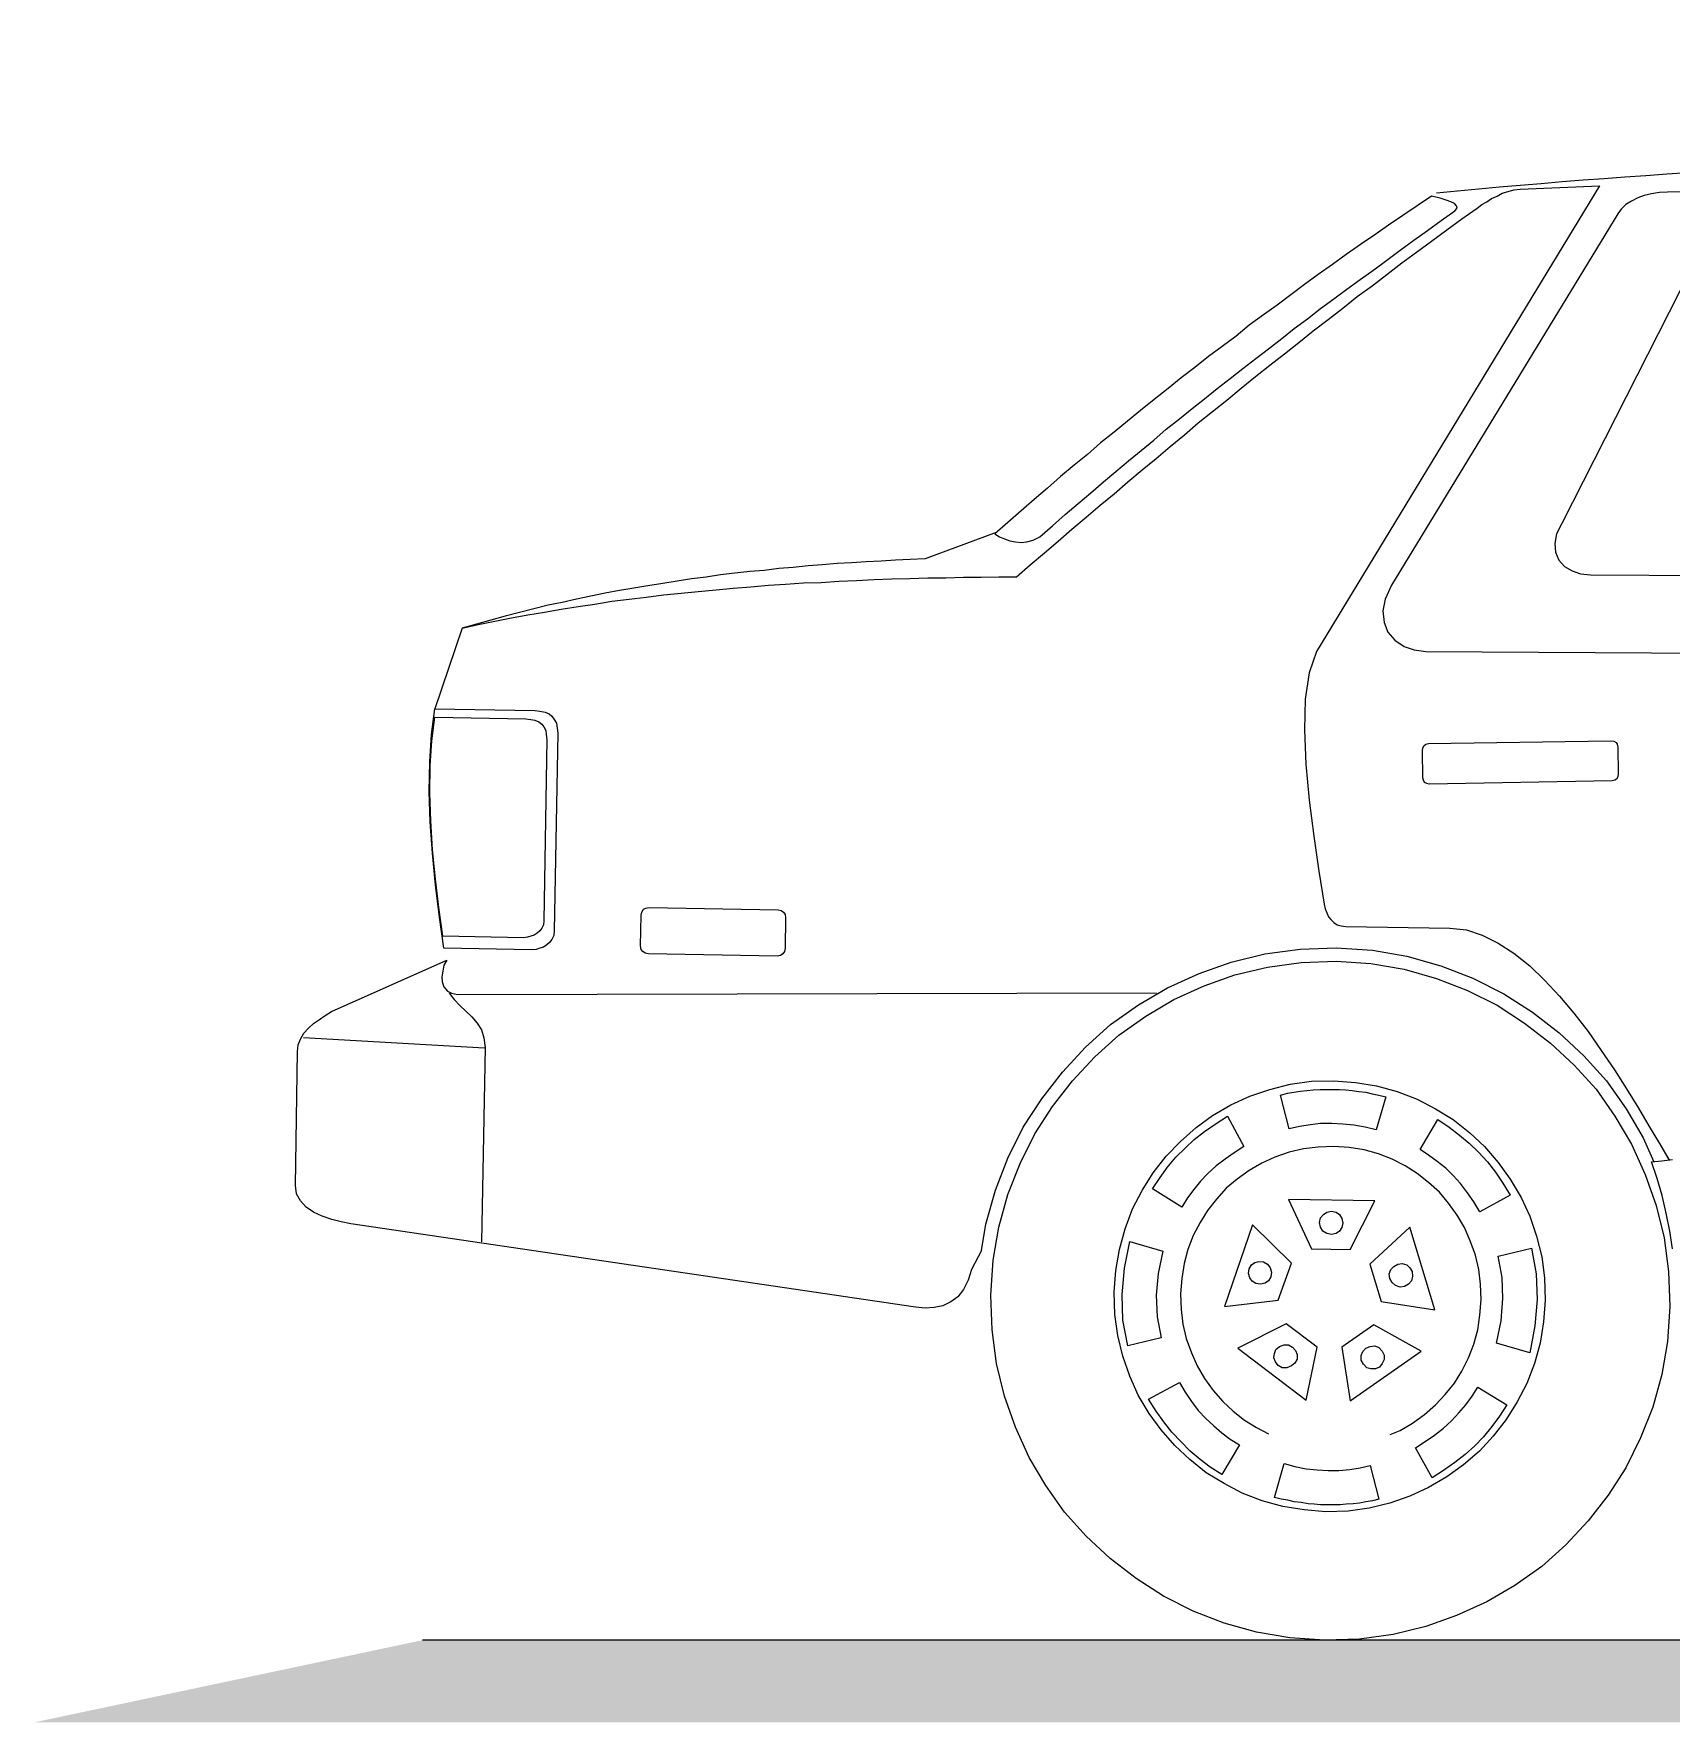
# Model space of a CAD drawing. Header units: metres. Extents: x 29392 to 32022, y 3934 to 33962.
# Drawn here: x 29697.363 to 29699.354, y 4060.24 to 4062.296 of the extents above; entities that cross this region are included whole.
import ezdxf

# ---------------------------------------------------------------- set-up
doc = ezdxf.new("R2010")
doc.units = ezdxf.units.M
doc.layers.add('finiture', color=7, linetype='Continuous', lineweight=20)

msp = doc.modelspace()

# ---------------------------------------------------------------- hatches: boundary and pattern name
at = {"transparency": 16777216}
h = msp.add_hatch(color=256, dxfattribs=at)
h.dxf.hatch_style = 1
h.paths.add_polyline_path([(29703.2467, 4062.2957), (29703.1467, 4062.2957), (29703.1467, 4060.3423), (29697.8355, 4060.3423), (29697.363, 4060.2423), (29703.1467, 4060.2423), (29703.1467, 4058.1888), (29703.2467, 4058.1888)])

# ---------------------------------------------------------------- linework, layer by layer
msp.add_line((29703.1467, 4060.3423), (29697.8355, 4060.3423), dxfattribs=at)
at = {"layer": 'finiture', "transparency": 16777216}
for p, q in [((29699.267, 4062.1109), (29698.923, 4061.5445)), ((29699.1426, 4062.0984), (29699.1488, 4062.1019)), ((29699.1488, 4062.1019), (29699.1558, 4062.104)), ((29699.1558, 4062.104), (29699.1628, 4062.1061)), ((29699.1628, 4062.1061), (29699.1704, 4062.1067)), ((29699.1704, 4062.1067), (29699.267, 4062.1109)), ((29699.3212, 4062.0991), (29699.3136, 4062.0963)), ((29699.3302, 4062.1012), (29699.3212, 4062.0991)), ((29699.34, 4062.1026), (29699.3302, 4062.1012)), ((29699.3497, 4062.1033), (29699.34, 4062.1026)), ((29700.0176, 4062.113), (29699.3497, 4062.1033)), ((29699.0453, 4062.0866), (29699.0279, 4062.0748)), ((29699.0627, 4062.0984), (29699.0453, 4062.0866)), ((29699.0682, 4062.097), (29699.0627, 4062.0984)), ((29699.0745, 4062.0956), (29699.0682, 4062.097)), ((29699.0807, 4062.0935), (29699.0745, 4062.0956)), ((29699.0745, 4062.0685), (29699.0912, 4062.0803)), ((29699.0863, 4062.0914), (29699.0807, 4062.0935)), ((29699.0905, 4062.0894), (29699.0863, 4062.0914)), ((29699.0933, 4062.0866), (29699.0905, 4062.0894)), ((29699.0912, 4062.0803), (29699.0939, 4062.0838)), ((29699.0939, 4062.0838), (29699.0933, 4062.0866)), ((29699.0995, 4062.0706), (29699.1183, 4062.0838)), ((29699.1183, 4062.0838), (29699.1238, 4062.088)), ((29699.1238, 4062.088), (29699.1301, 4062.0914)), ((29699.1301, 4062.0914), (29699.1357, 4062.0956)), ((29699.1357, 4062.0956), (29699.1426, 4062.0984)), ((29699.2934, 4062.0824), (29699.2892, 4062.0769)), ((29699.299, 4062.088), (29699.2934, 4062.0824)), ((29699.3059, 4062.0922), (29699.299, 4062.088)), ((29699.3136, 4062.0963), (29699.3059, 4062.0922)), ((29699.0106, 4062.0629), (29698.9939, 4062.0511)), ((29699.0279, 4062.0748), (29699.0106, 4062.0629)), ((29699.2892, 4062.0769), (29699.014, 4061.6251)), ((29699.0578, 4062.0567), (29699.0745, 4062.0685)), ((29699.0814, 4062.0574), (29699.0995, 4062.0706)), ((29698.9765, 4062.0393), (29698.9591, 4062.0275)), ((29698.9939, 4062.0511), (29698.9765, 4062.0393)), ((29699.0245, 4062.0324), (29699.0411, 4062.0449)), ((29699.0411, 4062.0449), (29699.0578, 4062.0567)), ((29699.0446, 4062.0303), (29699.0627, 4062.0435)), ((29699.0627, 4062.0435), (29699.0814, 4062.0574)), ((29698.9591, 4062.0275), (29698.9425, 4062.015)), ((29698.9925, 4062.0087), (29699.0085, 4062.0206)), ((29699.0085, 4062.0206), (29699.0245, 4062.0324)), ((29699.0085, 4062.0032), (29699.0265, 4062.0171)), ((29699.0265, 4062.0171), (29699.0446, 4062.0303)), ((29699.3907, 4062.0338), (29699.2211, 4061.7002)), ((29698.9251, 4062.0032), (29698.9084, 4061.9907)), ((29698.9425, 4062.015), (29698.9251, 4062.0032)), ((29698.9598, 4061.9851), (29698.9758, 4061.9969)), ((29698.9758, 4061.9969), (29698.9925, 4062.0087)), ((29698.9904, 4061.9893), (29699.0085, 4062.0032)), ((29698.8917, 4061.9782), (29698.875, 4061.9657)), ((29698.9084, 4061.9907), (29698.8917, 4061.9782)), ((29698.9438, 4061.9733), (29698.9598, 4061.9851)), ((29698.955, 4061.9622), (29698.9723, 4061.9761)), ((29698.9723, 4061.9761), (29698.9904, 4061.9893)), ((29698.875, 4061.9657), (29698.8584, 4061.9538)), ((29698.9119, 4061.949), (29698.9279, 4061.9615)), ((29698.9279, 4061.9615), (29698.9438, 4061.9733)), ((29698.9369, 4061.9483), (29698.955, 4061.9622)), ((29698.841, 4061.9413), (29698.825, 4061.9281)), ((29698.8584, 4061.9538), (29698.841, 4061.9413)), ((29698.8806, 4061.9253), (29698.8959, 4061.9372)), ((29698.8959, 4061.9372), (29698.9119, 4061.949)), ((29698.9015, 4061.9205), (29698.9188, 4061.9344)), ((29698.9188, 4061.9344), (29698.9369, 4061.9483)), ((29698.8083, 4061.9156), (29698.7916, 4061.9031)), ((29698.825, 4061.9281), (29698.8083, 4061.9156)), ((29698.8646, 4061.9128), (29698.8806, 4061.9253)), ((29698.8841, 4061.9066), (29698.9015, 4061.9205)), ((29698.7916, 4061.9031), (29698.775, 4061.8899)), ((29698.8333, 4061.8885), (29698.8493, 4061.901)), ((29698.8493, 4061.901), (29698.8646, 4061.9128)), ((29698.866, 4061.8927), (29698.8841, 4061.9066)), ((29698.7583, 4061.8774), (29698.7423, 4061.8642)), ((29698.775, 4061.8899), (29698.7583, 4061.8774)), ((29698.8021, 4061.8642), (29698.818, 4061.8767)), ((29698.818, 4061.8767), (29698.8333, 4061.8885)), ((29698.8312, 4061.8649), (29698.8486, 4061.8788)), ((29698.8486, 4061.8788), (29698.866, 4061.8927)), ((29698.7423, 4061.8642), (29698.7256, 4061.851)), ((29698.7868, 4061.8517), (29698.8021, 4061.8642)), ((29698.8139, 4061.8503), (29698.8312, 4061.8649)), ((29698.7089, 4061.8378), (29698.693, 4061.8246)), ((29698.7256, 4061.851), (29698.7089, 4061.8378)), ((29698.7562, 4061.8274), (29698.7715, 4061.8399)), ((29698.7715, 4061.8399), (29698.7868, 4061.8517)), ((29698.7791, 4061.8225), (29698.7965, 4061.8364)), ((29698.7965, 4061.8364), (29698.8139, 4061.8503)), ((29698.677, 4061.8114), (29698.6603, 4061.7982)), ((29698.693, 4061.8246), (29698.677, 4061.8114)), ((29698.7249, 4061.8016), (29698.7402, 4061.8149)), ((29698.7402, 4061.8149), (29698.7562, 4061.8274)), ((29698.7625, 4061.8079), (29698.7791, 4061.8225)), ((29698.6603, 4061.7982), (29698.6443, 4061.7843)), ((29698.7096, 4061.7891), (29698.7249, 4061.8016)), ((29698.7277, 4061.7794), (29698.7451, 4061.794)), ((29698.7451, 4061.794), (29698.7625, 4061.8079)), ((29698.6283, 4061.7711), (29698.6117, 4061.7572)), ((29698.6443, 4061.7843), (29698.6283, 4061.7711)), ((29698.679, 4061.7634), (29698.6943, 4061.7766)), ((29698.6943, 4061.7766), (29698.7096, 4061.7891)), ((29698.711, 4061.7655), (29698.7277, 4061.7794)), ((29698.6117, 4061.7572), (29698.5957, 4061.7433)), ((29698.6485, 4061.7377), (29698.6638, 4061.7509)), ((29698.6638, 4061.7509), (29698.679, 4061.7634)), ((29698.677, 4061.7363), (29698.6936, 4061.7509)), ((29698.6936, 4061.7509), (29698.711, 4061.7655)), ((29698.5797, 4061.7294), (29698.5637, 4061.7155)), ((29698.5957, 4061.7433), (29698.5797, 4061.7294)), ((29698.6332, 4061.7245), (29698.6485, 4061.7377)), ((29698.6596, 4061.7224), (29698.677, 4061.7363)), ((29698.5637, 4061.7155), (29698.5477, 4061.7016)), ((29698.6019, 4061.6974), (29698.6172, 4061.7113)), ((29698.6172, 4061.7113), (29698.6332, 4061.7245)), ((29698.6429, 4061.7078), (29698.6596, 4061.7224)), ((29698.5333, 4061.6891), (29698.4469, 4061.6571)), ((29698.5477, 4061.7016), (29698.5317, 4061.6877)), ((29698.5317, 4061.6877), (29698.5373, 4061.6842)), ((29698.5866, 4061.6842), (29698.6019, 4061.6974)), ((29698.6089, 4061.6786), (29698.6255, 4061.6932)), ((29698.6255, 4061.6932), (29698.6429, 4061.7078)), ((29699.2149, 4061.6877), (29699.2128, 4061.6759)), ((29699.2211, 4061.7002), (29699.2149, 4061.6877)), ((29698.5373, 4061.6842), (29698.5435, 4061.6814)), ((29698.5435, 4061.6814), (29698.5498, 4061.6793)), ((29698.5498, 4061.6793), (29698.5567, 4061.6779)), ((29698.5567, 4061.6779), (29698.5637, 4061.6773)), ((29698.5637, 4061.6773), (29698.5706, 4061.6779)), ((29698.5706, 4061.6779), (29698.5783, 4061.68)), ((29698.5783, 4061.68), (29698.5866, 4061.6842)), ((29698.5922, 4061.6647), (29698.6089, 4061.6786)), ((29699.2128, 4061.6759), (29699.2135, 4061.6654)), ((29698.2864, 4061.6467), (29698.269, 4061.6453)), ((29698.3045, 4061.6488), (29698.2864, 4061.6467)), ((29698.3218, 4061.6501), (29698.3045, 4061.6488)), ((29698.3399, 4061.6515), (29698.3218, 4061.6501)), ((29698.3573, 4061.6522), (29698.3399, 4061.6515)), ((29698.3753, 4061.6536), (29698.3573, 4061.6522)), ((29698.3934, 4061.6543), (29698.3753, 4061.6536)), ((29698.4108, 4061.6557), (29698.3934, 4061.6543)), ((29698.4289, 4061.6564), (29698.4108, 4061.6557)), ((29698.4469, 4061.6571), (29698.4289, 4061.6564)), ((29698.5581, 4061.6355), (29698.5748, 4061.6501)), ((29698.5748, 4061.6501), (29698.5922, 4061.6647)), ((29699.2135, 4061.6654), (29699.2177, 4061.6557)), ((29699.2177, 4061.6557), (29699.2246, 4061.6481)), ((29699.2246, 4061.6481), (29699.2336, 4061.6425)), ((29698.1279, 4061.6272), (29698.1099, 4061.6244)), ((29698.1453, 4061.63), (29698.1279, 4061.6272)), ((29698.1627, 4061.6328), (29698.1453, 4061.63)), ((29698.1807, 4061.6349), (29698.1627, 4061.6328)), ((29698.1981, 4061.6376), (29698.1807, 4061.6349)), ((29698.2155, 4061.6397), (29698.1981, 4061.6376)), ((29698.2336, 4061.6418), (29698.2155, 4061.6397)), ((29698.251, 4061.6432), (29698.2336, 4061.6418)), ((29698.269, 4061.6453), (29698.251, 4061.6432)), ((29698.2565, 4061.6251), (29698.2773, 4061.6265)), ((29698.2773, 4061.6265), (29698.2989, 4061.6279)), ((29698.2989, 4061.6279), (29698.3205, 4061.6286)), ((29698.3205, 4061.6286), (29698.342, 4061.63)), ((29698.342, 4061.63), (29698.3635, 4061.6307)), ((29698.3635, 4061.6307), (29698.3851, 4061.6321)), ((29698.3851, 4061.6321), (29698.4066, 4061.6328)), ((29698.4066, 4061.6328), (29698.4282, 4061.6335)), ((29698.4282, 4061.6335), (29698.4504, 4061.6341)), ((29698.4504, 4061.6341), (29698.4719, 4061.6341)), ((29698.4719, 4061.6341), (29698.4935, 4061.6349)), ((29698.4935, 4061.6349), (29698.5151, 4061.6349)), ((29698.5151, 4061.6349), (29698.5366, 4061.6355)), ((29698.5366, 4061.6355), (29698.5581, 4061.6355)), ((29699.2336, 4061.6425), (29699.2441, 4061.639)), ((29699.2441, 4061.639), (29699.2559, 4061.6376)), ((29699.2559, 4061.6376), (29699.3984, 4061.6369)), ((29698.023, 4061.6084), (29698.0056, 4061.6043)), ((29698.0404, 4061.6119), (29698.023, 4061.6084)), ((29698.0578, 4061.6154), (29698.0404, 4061.6119)), ((29698.0452, 4061.6022), (29698.0661, 4061.6057)), ((29698.0751, 4061.6189), (29698.0578, 4061.6154)), ((29698.0661, 4061.6057), (29698.0869, 4061.6084)), ((29698.0925, 4061.6217), (29698.0751, 4061.6189)), ((29698.0869, 4061.6084), (29698.1078, 4061.6105)), ((29698.1099, 4061.6244), (29698.0925, 4061.6217)), ((29698.1078, 4061.6105), (29698.1286, 4061.6133)), ((29698.1286, 4061.6133), (29698.1502, 4061.6154)), ((29698.1502, 4061.6154), (29698.171, 4061.6175)), ((29698.171, 4061.6175), (29698.1926, 4061.6196)), ((29698.1926, 4061.6196), (29698.2134, 4061.6217)), ((29698.2134, 4061.6217), (29698.235, 4061.623)), ((29698.235, 4061.623), (29698.2565, 4061.6251)), ((29699.0064, 4061.6084), (29699.0036, 4061.5939)), ((29699.014, 4061.6251), (29699.0064, 4061.6084)), ((29697.9361, 4061.5876), (29697.9188, 4061.5827)), ((29697.9236, 4061.5813), (29697.9438, 4061.5855)), ((29697.9535, 4061.5918), (29697.9361, 4061.5876)), ((29697.9438, 4061.5855), (29697.9639, 4061.589)), ((29697.9709, 4061.5966), (29697.9535, 4061.5918)), ((29697.9639, 4061.589), (29697.9841, 4061.5925)), ((29697.9883, 4061.6008), (29697.9709, 4061.5966)), ((29697.9841, 4061.5925), (29698.0042, 4061.5959)), ((29698.0056, 4061.6043), (29697.9883, 4061.6008)), ((29698.0042, 4061.5959), (29698.0251, 4061.5994)), ((29698.0251, 4061.5994), (29698.0452, 4061.6022)), ((29699.0036, 4061.5939), (29699.005, 4061.5799)), ((29697.884, 4061.573), (29697.8507, 4061.475)), ((29697.9014, 4061.5779), (29697.884, 4061.573)), ((29697.884, 4061.573), (29697.9035, 4061.5772)), ((29697.9188, 4061.5827), (29697.9014, 4061.5779)), ((29697.9035, 4061.5772), (29697.9236, 4061.5813)), ((29699.005, 4061.5799), (29699.0098, 4061.5681)), ((29699.0098, 4061.5681), (29699.0182, 4061.5584)), ((29698.923, 4061.5445), (29698.914, 4061.5188)), ((29699.0182, 4061.5584), (29699.0293, 4061.5508)), ((29699.0293, 4061.5508), (29699.0418, 4061.5466)), ((29699.0418, 4061.5466), (29699.0557, 4061.5445)), ((29699.0557, 4061.5445), (29701.2664, 4061.5313)), ((29698.914, 4061.5188), (29698.9091, 4061.4868)), ((29698.9091, 4061.4868), (29698.9084, 4061.4493)), ((29697.8465, 4061.4437), (29697.8507, 4061.475)), ((29697.8472, 4061.4361), (29697.8507, 4061.4646)), ((29697.8507, 4061.475), (29697.9723, 4061.4729)), ((29697.8507, 4061.4646), (29697.9612, 4061.4625)), ((29697.9612, 4061.4625), (29697.9674, 4061.4618)), ((29697.9674, 4061.4618), (29697.9723, 4061.4611)), ((29697.9723, 4061.4729), (29697.9785, 4061.4722)), ((29697.9785, 4061.4722), (29697.9848, 4061.4708)), ((29697.9848, 4061.4708), (29697.9897, 4061.4688)), ((29697.9897, 4061.4688), (29697.9931, 4061.466)), ((29697.9931, 4061.466), (29697.9959, 4061.4618)), ((29697.9959, 4061.4618), (29697.9987, 4061.4576)), ((29697.8444, 4061.4104), (29697.8465, 4061.4437)), ((29697.9723, 4061.4611), (29697.9771, 4061.459)), ((29697.9771, 4061.459), (29697.9806, 4061.4562)), ((29697.9806, 4061.4562), (29697.9834, 4061.4528)), ((29697.9834, 4061.4528), (29697.9855, 4061.4486)), ((29697.9855, 4061.4486), (29697.9862, 4061.4437)), ((29697.9862, 4061.4437), (29697.9869, 4061.4375)), ((29698.0001, 4061.4451), (29697.9959, 4061.2047)), ((29697.9987, 4061.4576), (29697.9994, 4061.4514)), ((29697.9994, 4061.4514), (29698.0001, 4061.4451)), ((29698.9084, 4061.4493), (29698.9098, 4061.4076)), ((29697.8451, 4061.4055), (29697.8472, 4061.4361)), ((29697.9869, 4061.4375), (29697.9834, 4061.2172)), ((29699.0516, 4061.4243), (29699.0522, 4061.4271)), ((29699.0522, 4061.3909), (29699.0516, 4061.4243)), ((29699.0522, 4061.4271), (29699.0536, 4061.4298)), ((29699.0536, 4061.4298), (29699.0557, 4061.4319)), ((29699.0557, 4061.4319), (29699.0592, 4061.4326)), ((29699.0592, 4061.4326), (29699.2809, 4061.4361)), ((29699.2809, 4061.4361), (29699.2844, 4061.4354)), ((29699.2844, 4061.4354), (29699.2872, 4061.434)), ((29699.2872, 4061.434), (29699.2885, 4061.4319)), ((29699.2885, 4061.4319), (29699.2892, 4061.4284)), ((29699.2892, 4061.4284), (29699.2899, 4061.3958)), ((29697.8437, 4061.3742), (29697.8444, 4061.4104)), ((29697.8444, 4061.3728), (29697.8451, 4061.4055)), ((29698.9098, 4061.4076), (29698.914, 4061.3638)), ((29699.053, 4061.3881), (29699.0522, 4061.3909)), ((29699.0543, 4061.3854), (29699.053, 4061.3881)), ((29699.0571, 4061.384), (29699.0543, 4061.3854)), ((29699.0599, 4061.3833), (29699.0571, 4061.384)), ((29699.2823, 4061.3874), (29699.0599, 4061.3833)), ((29699.2858, 4061.3881), (29699.2823, 4061.3874)), ((29699.2878, 4061.3895), (29699.2858, 4061.3881)), ((29699.2892, 4061.3923), (29699.2878, 4061.3895)), ((29699.2899, 4061.3958), (29699.2892, 4061.3923)), ((29697.8451, 4061.3374), (29697.8437, 4061.3742)), ((29697.8458, 4061.3388), (29697.8444, 4061.3728)), ((29698.914, 4061.3638), (29698.9195, 4061.32)), ((29697.8479, 4061.3033), (29697.8458, 4061.3388)), ((29697.8479, 4061.2992), (29697.8451, 4061.3374)), ((29698.9195, 4061.32), (29698.9258, 4061.2776)), ((29697.8513, 4061.2679), (29697.8479, 4061.3033)), ((29697.8513, 4061.2603), (29697.8479, 4061.2992)), ((29698.9258, 4061.2776), (29698.932, 4061.2373)), ((29697.8555, 4061.2332), (29697.8513, 4061.2679)), ((29697.8562, 4061.2214), (29697.8513, 4061.2603)), ((29698.932, 4061.2373), (29698.9334, 4061.2318)), ((29697.8604, 4061.1984), (29697.8555, 4061.2332)), ((29697.8618, 4061.1838), (29697.8562, 4061.2214)), ((29697.9834, 4061.2172), (29697.9827, 4061.2123)), ((29698.1008, 4061.1866), (29698.1015, 4061.2241)), ((29698.1015, 4061.2241), (29698.1022, 4061.2276)), ((29698.1022, 4061.2276), (29698.1043, 4061.2311)), ((29698.1043, 4061.2311), (29698.1071, 4061.2325)), ((29698.1071, 4061.2325), (29698.1113, 4061.2332)), ((29698.1113, 4061.2332), (29698.2683, 4061.2304)), ((29698.2683, 4061.2304), (29698.2718, 4061.2297)), ((29698.2718, 4061.2297), (29698.2746, 4061.2276)), ((29698.2746, 4061.2276), (29698.2767, 4061.2248)), ((29698.2767, 4061.2248), (29698.2773, 4061.2206)), ((29698.2773, 4061.2206), (29698.2767, 4061.1838)), ((29698.9334, 4061.2318), (29698.9355, 4061.2269)), ((29698.9355, 4061.2269), (29698.9376, 4061.222)), ((29698.9376, 4061.222), (29698.9403, 4061.2186)), ((29698.9403, 4061.2186), (29698.9438, 4061.2151)), ((29698.9438, 4061.2151), (29698.948, 4061.2123)), ((29697.9584, 4061.1963), (29697.8604, 4061.1984)), ((29697.9632, 4061.197), (29697.9584, 4061.1963)), ((29697.9674, 4061.1984), (29697.9632, 4061.197)), ((29697.9716, 4061.1998), (29697.9674, 4061.1984)), ((29697.975, 4061.2019), (29697.9716, 4061.1998)), ((29697.9785, 4061.2047), (29697.975, 4061.2019)), ((29697.9806, 4061.2081), (29697.9785, 4061.2047)), ((29697.9827, 4061.2123), (29697.9806, 4061.2081)), ((29697.9931, 4061.1942), (29697.9903, 4061.1908)), ((29697.9952, 4061.1991), (29697.9931, 4061.1942)), ((29697.9959, 4061.2047), (29697.9952, 4061.1991)), ((29698.948, 4061.2123), (29698.9529, 4061.2109)), ((29698.9529, 4061.2109), (29698.9584, 4061.2102)), ((29698.9584, 4061.2102), (29699.0849, 4061.2081)), ((29699.0849, 4061.2081), (29699.1051, 4061.2061)), ((29699.1051, 4061.2061), (29699.1245, 4061.1998)), ((29699.1245, 4061.1998), (29699.144, 4061.1901)), ((29697.9688, 4061.1817), (29697.8618, 4061.1838)), ((29697.9737, 4061.1824), (29697.9688, 4061.1817)), ((29697.9785, 4061.1838), (29697.9737, 4061.1824)), ((29697.9827, 4061.1852), (29697.9785, 4061.1838)), ((29697.9869, 4061.188), (29697.9827, 4061.1852)), ((29697.9903, 4061.1908), (29697.9869, 4061.188)), ((29698.1015, 4061.1824), (29698.1008, 4061.1866)), ((29698.1036, 4061.1796), (29698.1015, 4061.1824)), ((29698.1064, 4061.1776), (29698.1036, 4061.1796)), ((29698.1106, 4061.1769), (29698.1064, 4061.1776)), ((29698.2669, 4061.1741), (29698.1106, 4061.1769)), ((29698.2711, 4061.1748), (29698.2669, 4061.1741)), ((29698.2739, 4061.1769), (29698.2711, 4061.1748)), ((29698.276, 4061.1796), (29698.2739, 4061.1769)), ((29698.2767, 4061.1838), (29698.276, 4061.1796)), ((29698.819, 4061.1667), (29698.8602, 4061.1768)), ((29698.8602, 4061.1768), (29698.9029, 4061.1826)), ((29698.9029, 4061.1826), (29698.9469, 4061.1841)), ((29698.9469, 4061.1841), (29698.9909, 4061.1812)), ((29698.9909, 4061.1812), (29699.0329, 4061.1739)), ((29699.0329, 4061.1739), (29699.0741, 4061.1624)), ((29699.144, 4061.1901), (29699.1628, 4061.1776)), ((29699.1628, 4061.1776), (29699.1822, 4061.1623)), ((29697.7248, 4061.1067), (29697.8652, 4061.1692)), ((29697.8604, 4061.156), (29697.859, 4061.1491)), ((29697.8618, 4061.163), (29697.8604, 4061.156)), ((29697.8652, 4061.1692), (29697.8618, 4061.163)), ((29698.7801, 4061.153), (29698.819, 4061.1667)), ((29698.8236, 4061.1512), (29698.8632, 4061.1609)), ((29698.8632, 4061.1609), (29698.9042, 4061.1665)), ((29698.9042, 4061.1665), (29698.9466, 4061.1679)), ((29698.9466, 4061.1679), (29698.989, 4061.1651)), ((29698.989, 4061.1651), (29699.0293, 4061.1581)), ((29699.0293, 4061.1581), (29699.069, 4061.147)), ((29699.0741, 4061.1624), (29699.113, 4061.1472)), ((29699.1822, 4061.1623), (29699.2003, 4061.1449)), ((29697.859, 4061.1491), (29697.8597, 4061.1428)), ((29697.8597, 4061.1428), (29697.8618, 4061.1366)), ((29697.8618, 4061.1366), (29697.8659, 4061.1317)), ((29698.7064, 4061.1148), (29698.7418, 4061.1357)), ((29698.7418, 4061.1357), (29698.7801, 4061.153)), ((29698.7493, 4061.1213), (29698.7861, 4061.138)), ((29698.7861, 4061.138), (29698.8236, 4061.1512)), ((29699.069, 4061.147), (29699.1065, 4061.1324)), ((29699.113, 4061.1472), (29699.1507, 4061.1284)), ((29699.2003, 4061.1449), (29699.2183, 4061.1254)), ((29697.8659, 4061.1317), (29697.8708, 4061.1289)), ((29697.868, 4061.1289), (29697.8743, 4061.1213)), ((29697.8708, 4061.1289), (29697.8784, 4061.1275)), ((29697.8743, 4061.1213), (29697.8812, 4061.1143)), ((29697.8784, 4061.1275), (29698.7284, 4061.1296)), ((29697.8812, 4061.1143), (29697.8882, 4061.1074)), ((29698.6724, 4061.0909), (29698.7064, 4061.1148)), ((29698.7152, 4061.1011), (29698.7493, 4061.1213)), ((29699.1065, 4061.1324), (29699.1426, 4061.1144)), ((29699.1426, 4061.1144), (29699.176, 4061.0928)), ((29699.1507, 4061.1284), (29699.1854, 4061.106)), ((29699.2183, 4061.1254), (29699.2357, 4061.1046)), ((29697.6971, 4061.0865), (29697.7033, 4061.0921)), ((29697.7033, 4061.0921), (29697.7103, 4061.097)), ((29697.7103, 4061.097), (29697.7172, 4061.1018)), ((29697.7172, 4061.1018), (29697.7248, 4061.1067)), ((29697.8882, 4061.1074), (29697.8958, 4061.1004)), ((29697.8958, 4061.1004), (29697.9021, 4061.0928)), ((29697.9021, 4061.0928), (29697.9076, 4061.0844)), ((29698.6825, 4061.0782), (29698.7152, 4061.1011)), ((29699.176, 4061.0928), (29699.2073, 4061.0685)), ((29699.1854, 4061.106), (29699.2178, 4061.0808)), ((29699.2357, 4061.1046), (29699.2531, 4061.0824)), ((29697.6846, 4061.0664), (29697.6873, 4061.0733)), ((29697.6873, 4061.0733), (29697.6915, 4061.0803)), ((29697.9111, 4061.0622), (29697.6908, 4061.0747)), ((29697.6915, 4061.0803), (29697.6971, 4061.0865)), ((29697.9076, 4061.0844), (29697.9104, 4061.0747)), ((29697.9104, 4061.0747), (29697.9118, 4061.0629)), ((29698.642, 4061.0633), (29698.6724, 4061.0909)), ((29698.6534, 4061.0518), (29698.6825, 4061.0782)), ((29699.2178, 4061.0808), (29699.248, 4061.0528)), ((29699.2531, 4061.0824), (29699.2691, 4061.0594)), ((29697.6811, 4060.8954), (29697.6838, 4061.058)), ((29697.6838, 4061.058), (29697.6846, 4061.0664)), ((29697.9118, 4061.0629), (29697.9076, 4060.8266)), ((29698.6139, 4061.0331), (29698.642, 4061.0633)), ((29698.6263, 4061.0226), (29698.6534, 4061.0518)), ((29699.2073, 4061.0685), (29699.2364, 4061.0414)), ((29699.248, 4061.0528), (29699.2755, 4061.0223)), ((29699.2691, 4061.0594), (29699.2851, 4061.0358)), ((29698.5887, 4061.0007), (29698.6139, 4061.0331)), ((29699.2364, 4061.0414), (29699.2629, 4061.0122)), ((29699.2851, 4061.0358), (29699.2997, 4061.0129)), ((29698.6019, 4060.9913), (29698.6263, 4061.0226)), ((29698.8417, 4061.0038), (29698.866, 4061.0121)), ((29698.866, 4061.0121), (29698.891, 4061.0184)), ((29698.891, 4061.0184), (29698.9167, 4061.0219)), ((29698.8952, 4061.0087), (29698.9035, 4061.0101)), ((29698.9035, 4061.0101), (29698.9112, 4061.0108)), ((29698.9112, 4061.0108), (29698.9188, 4061.0115)), ((29698.9167, 4061.0219), (29698.9438, 4061.0226)), ((29698.9188, 4061.0115), (29698.9272, 4061.0121)), ((29698.9272, 4061.0121), (29698.9348, 4061.0121)), ((29698.9348, 4061.0121), (29698.9425, 4061.0121)), ((29698.9425, 4061.0121), (29698.9508, 4061.0121)), ((29698.9438, 4061.0226), (29698.9702, 4061.0205)), ((29698.9508, 4061.0121), (29698.9584, 4061.0115)), ((29698.9584, 4061.0115), (29698.9661, 4061.0108)), ((29698.9661, 4061.0108), (29698.9744, 4061.0094)), ((29698.9702, 4061.0205), (29698.996, 4061.0163)), ((29698.9744, 4061.0094), (29698.9827, 4061.0087)), ((29698.996, 4061.0163), (29699.021, 4061.0094)), ((29699.021, 4061.0094), (29699.0453, 4061.0004)), ((29699.2629, 4061.0122), (29699.2858, 4060.9795)), ((29699.2755, 4061.0223), (29699.2994, 4060.9883)), ((29699.2997, 4061.0129), (29699.3143, 4060.9892)), ((29698.5663, 4060.966), (29698.5887, 4061.0007)), ((29698.5804, 4060.958), (29698.6019, 4060.9913)), ((29698.7965, 4060.9802), (29698.8187, 4060.9934)), ((29698.8187, 4060.9934), (29698.8417, 4061.0038)), ((29698.8792, 4061.0052), (29698.8875, 4061.0073)), ((29698.8896, 4060.9642), (29698.8792, 4061.0052)), ((29698.8875, 4061.0073), (29698.8952, 4061.0087)), ((29698.9827, 4061.0087), (29698.9904, 4061.0066)), ((29698.9904, 4061.0066), (29698.9987, 4061.0052)), ((29699.0071, 4061.0031), (29698.9953, 4060.9628)), ((29698.9987, 4061.0052), (29699.0071, 4061.0031)), ((29699.0453, 4061.0004), (29699.0676, 4060.9885)), ((29699.3143, 4060.9892), (29699.3275, 4060.967)), ((29698.7764, 4060.9656), (29698.7965, 4060.9802)), ((29698.7868, 4060.9607), (29698.8007, 4060.9705)), ((29698.8007, 4060.9705), (29698.8146, 4060.9795)), ((29698.8146, 4060.9795), (29698.8347, 4060.9427)), ((29698.9154, 4060.9691), (29698.9021, 4060.967)), ((29698.9279, 4060.9705), (29698.9154, 4060.9691)), ((29698.9417, 4060.9705), (29698.9279, 4060.9705)), ((29698.955, 4060.9698), (29698.9417, 4060.9705)), ((29698.9682, 4060.9684), (29698.955, 4060.9698)), ((29698.9821, 4060.9663), (29698.9682, 4060.9684)), ((29699.0488, 4060.9392), (29699.0703, 4060.9753)), ((29699.0676, 4060.9885), (29699.0891, 4060.9753)), ((29699.0703, 4060.9753), (29699.0842, 4060.9663)), ((29699.0891, 4060.9753), (29699.1092, 4060.9593)), ((29699.2858, 4060.9795), (29699.3059, 4060.9455)), ((29699.2994, 4060.9883), (29699.3203, 4060.953)), ((29698.5475, 4060.9284), (29698.5663, 4060.966)), ((29698.5623, 4060.9218), (29698.5804, 4060.958)), ((29698.7402, 4060.9309), (29698.7576, 4060.9489)), ((29698.7576, 4060.9489), (29698.7764, 4060.9656)), ((29698.7631, 4060.9406), (29698.7743, 4060.951)), ((29698.7743, 4060.951), (29698.7868, 4060.9607)), ((29698.9021, 4060.967), (29698.8896, 4060.9642)), ((29698.9953, 4060.9628), (29698.9821, 4060.9663)), ((29699.0842, 4060.9663), (29699.0967, 4060.9566)), ((29699.0967, 4060.9566), (29699.1086, 4060.9468)), ((29699.1092, 4060.9593), (29699.1273, 4060.9427)), ((29699.3203, 4060.953), (29699.3333, 4060.9242)), ((29699.3275, 4060.967), (29699.34, 4060.9462)), ((29698.5324, 4060.8894), (29698.5475, 4060.9284)), ((29698.7242, 4060.9107), (29698.7402, 4060.9309)), ((29698.7416, 4060.9177), (29698.752, 4060.9295)), ((29698.752, 4060.9295), (29698.7631, 4060.9406)), ((29698.8118, 4060.9274), (29698.8007, 4060.919)), ((29698.8229, 4060.935), (29698.8118, 4060.9274)), ((29698.8347, 4060.9427), (29698.8229, 4060.935)), ((29698.8722, 4060.9295), (29698.8563, 4060.9225)), ((29698.8896, 4060.9357), (29698.8722, 4060.9295)), ((29698.907, 4060.9399), (29698.8896, 4060.9357)), ((29698.9251, 4060.942), (29698.907, 4060.9399)), ((29698.9438, 4060.9427), (29698.9251, 4060.942)), ((29698.9626, 4060.9413), (29698.9438, 4060.9427)), ((29698.9807, 4060.9385), (29698.9626, 4060.9413)), ((29698.9981, 4060.9336), (29698.9807, 4060.9385)), ((29699.0147, 4060.9274), (29698.9981, 4060.9336)), ((29699.0307, 4060.919), (29699.0147, 4060.9274)), ((29699.0592, 4060.9322), (29699.0488, 4060.9392)), ((29699.0696, 4060.9246), (29699.0592, 4060.9322)), ((29699.1086, 4060.9468), (29699.1197, 4060.9357)), ((29699.1197, 4060.9357), (29699.1308, 4060.9239)), ((29699.1273, 4060.9427), (29699.144, 4060.9232)), ((29699.3059, 4060.9455), (29699.3226, 4060.9086)), ((29699.34, 4060.9462), (29699.3518, 4060.926)), ((29698.5477, 4060.8843), (29698.5623, 4060.9218)), ((29698.711, 4060.8892), (29698.7242, 4060.9107)), ((29698.7326, 4060.9051), (29698.7416, 4060.9177)), ((29698.7909, 4060.91), (29698.7819, 4060.9003)), ((29698.8007, 4060.919), (29698.7909, 4060.91)), ((29698.841, 4060.9135), (29698.8264, 4060.903)), ((29698.8563, 4060.9225), (29698.841, 4060.9135)), ((29699.0453, 4060.91), (29699.0307, 4060.919)), ((29699.0592, 4060.8989), (29699.0453, 4060.91)), ((29699.0801, 4060.9163), (29699.0696, 4060.9246)), ((29699.0891, 4060.9072), (29699.0801, 4060.9163)), ((29699.0981, 4060.8975), (29699.0891, 4060.9072)), ((29699.1308, 4060.9239), (29699.1405, 4060.9114)), ((29699.1405, 4060.9114), (29699.1496, 4060.8982)), ((29699.144, 4060.9232), (29699.1586, 4060.903)), ((29699.3226, 4060.9086), (29699.3358, 4060.8711)), ((29699.3302, 4060.9239), (29699.3428, 4060.9253)), ((29699.3372, 4060.9038), (29699.3302, 4060.9239)), ((29699.3428, 4060.9253), (29699.356, 4060.9267)), ((29697.6825, 4060.885), (29697.6811, 4060.8954)), ((29698.5208, 4060.8483), (29698.5324, 4060.8894)), ((29698.6992, 4060.8669), (29698.711, 4060.8892)), ((29698.7235, 4060.8912), (29698.7326, 4060.9051)), ((29698.759, 4060.869), (29698.7235, 4060.8912)), ((29698.7736, 4060.8905), (29698.7659, 4060.8801)), ((29698.7819, 4060.9003), (29698.7736, 4060.8905)), ((29698.8132, 4060.8919), (29698.8014, 4060.8787)), ((29698.8264, 4060.903), (29698.8132, 4060.8919)), ((29699.0724, 4060.8871), (29699.0592, 4060.8989)), ((29699.0835, 4060.8739), (29699.0724, 4060.8871)), ((29699.1064, 4060.8864), (29699.0981, 4060.8975)), ((29699.1141, 4060.8753), (29699.1064, 4060.8864)), ((29699.1496, 4060.8982), (29699.1586, 4060.8836)), ((29699.1586, 4060.903), (29699.1718, 4060.8808)), ((29699.3434, 4060.8829), (29699.3372, 4060.9038)), ((29697.6873, 4060.8767), (29697.6825, 4060.885)), ((29697.6943, 4060.869), (29697.6873, 4060.8767)), ((29697.7033, 4060.8627), (29697.6943, 4060.869)), ((29698.5366, 4060.8447), (29698.5477, 4060.8843)), ((29698.6902, 4060.8426), (29698.6992, 4060.8669)), ((29698.7659, 4060.8801), (29698.759, 4060.869)), ((29698.8014, 4060.8787), (29698.7903, 4060.8648)), ((29698.9939, 4060.8767), (29698.8889, 4060.878)), ((29698.8889, 4060.878), (29698.9167, 4060.8183)), ((29698.964, 4060.8176), (29698.9939, 4060.8767)), ((29699.0939, 4060.8593), (29699.0835, 4060.8739)), ((29699.1217, 4060.8634), (29699.1141, 4060.8753)), ((29699.1586, 4060.8836), (29699.1217, 4060.8634)), ((29699.1718, 4060.8808), (29699.1822, 4060.8579)), ((29699.3358, 4060.8711), (29699.3455, 4060.8315)), ((29699.3483, 4060.8614), (29699.3434, 4060.8829)), ((29697.7137, 4060.8579), (29697.7033, 4060.8627)), ((29697.7256, 4060.8537), (29697.7137, 4060.8579)), ((29697.7367, 4060.8509), (29697.7256, 4060.8537)), ((29697.7485, 4060.8488), (29697.7367, 4060.8509)), ((29698.4351, 4060.7474), (29697.7485, 4060.8488)), ((29698.5153, 4060.8163), (29698.5208, 4060.8483)), ((29698.7812, 4060.8502), (29698.7729, 4060.8343)), ((29698.7903, 4060.8648), (29698.7812, 4060.8502)), ((29698.8451, 4060.8474), (29698.8111, 4060.7481)), ((29698.8924, 4060.8009), (29698.8451, 4060.8474)), ((29698.9265, 4060.8502), (29698.9279, 4060.8558)), ((29698.9279, 4060.8447), (29698.9265, 4060.8502)), ((29698.9279, 4060.8558), (29698.9313, 4060.86)), ((29698.9313, 4060.86), (29698.9355, 4060.8627)), ((29698.9355, 4060.8627), (29698.9411, 4060.8641)), ((29698.9411, 4060.8641), (29698.9466, 4060.8627)), ((29698.9466, 4060.8627), (29698.9508, 4060.86)), ((29698.9508, 4060.86), (29698.9536, 4060.8551)), ((29698.9536, 4060.8551), (29698.955, 4060.8496)), ((29698.955, 4060.8496), (29698.9536, 4060.844)), ((29699.103, 4060.844), (29699.0939, 4060.8593)), ((29699.1822, 4060.8579), (29699.1905, 4060.8336)), ((29699.3525, 4060.8398), (29699.3483, 4060.8614)), ((29698.5297, 4060.8044), (29698.5366, 4060.8447)), ((29698.6832, 4060.8176), (29698.6902, 4060.8426)), ((29698.6895, 4060.7946), (29698.6957, 4060.8273)), ((29698.6957, 4060.8273), (29698.736, 4060.8155)), ((29698.7729, 4060.8343), (29698.7666, 4060.8176)), ((29698.9306, 4060.8398), (29698.9279, 4060.8447)), ((29698.9355, 4060.837), (29698.9306, 4060.8398)), ((29698.9411, 4060.8356), (29698.9355, 4060.837)), ((29698.9466, 4060.837), (29698.9411, 4060.8356)), ((29698.9508, 4060.8398), (29698.9466, 4060.837)), ((29698.9536, 4060.844), (29698.9508, 4060.8398)), ((29699.0363, 4060.8447), (29698.9876, 4060.7995)), ((29699.0668, 4060.7439), (29699.0363, 4060.8447)), ((29699.1099, 4060.828), (29699.103, 4060.844)), ((29699.1162, 4060.8106), (29699.1099, 4060.828)), ((29699.1905, 4060.8336), (29699.1968, 4060.8085)), ((29699.3455, 4060.8315), (29699.3511, 4060.7905)), ((29699.356, 4060.8183), (29699.3525, 4060.8398)), ((29698.5153, 4060.8163), (29698.5032, 4060.7932)), ((29698.5153, 4060.8163), (29698.5153, 4060.8163)), ((29698.5269, 4060.762), (29698.5297, 4060.8044)), ((29698.679, 4060.7919), (29698.6832, 4060.8176)), ((29698.736, 4060.8155), (29698.7305, 4060.7884)), ((29698.7666, 4060.8176), (29698.7618, 4060.8002)), ((29698.9167, 4060.8183), (29698.964, 4060.8176)), ((29699.1204, 4060.7932), (29699.1162, 4060.8106)), ((29699.144, 4060.8092), (29699.1843, 4060.819)), ((29699.1488, 4060.7835), (29699.144, 4060.8092)), ((29699.1843, 4060.819), (29699.1899, 4060.7877)), ((29699.1968, 4060.8085), (29699.2003, 4060.7828)), ((29698.5032, 4060.7932), (29698.4991, 4060.7801)), ((29698.677, 4060.7655), (29698.679, 4060.7919)), ((29698.6867, 4060.7627), (29698.6895, 4060.7946)), ((29698.7305, 4060.7884), (29698.7277, 4060.762)), ((29698.7618, 4060.8002), (29698.759, 4060.7821)), ((29698.8403, 4060.7884), (29698.841, 4060.7939)), ((29698.8417, 4060.7828), (29698.8403, 4060.7884)), ((29698.841, 4060.7939), (29698.8437, 4060.7988)), ((29698.8437, 4060.7988), (29698.8479, 4060.8016)), ((29698.8479, 4060.8016), (29698.8528, 4060.803)), ((29698.8528, 4060.803), (29698.8584, 4060.8023)), ((29698.8584, 4060.8023), (29698.8632, 4060.7995)), ((29698.8632, 4060.7995), (29698.8667, 4060.7953)), ((29698.8674, 4060.7842), (29698.8646, 4060.7793)), ((29698.8667, 4060.7953), (29698.8681, 4060.7898)), ((29698.8681, 4060.7898), (29698.8674, 4060.7842)), ((29698.8764, 4060.7557), (29698.8924, 4060.8009)), ((29698.9876, 4060.7995), (29699.0015, 4060.7543)), ((29699.0112, 4060.7877), (29699.0133, 4060.7932)), ((29699.012, 4060.7821), (29699.0112, 4060.7877)), ((29699.0133, 4060.7932), (29699.0168, 4060.7967)), ((29699.0168, 4060.7967), (29699.0217, 4060.7995)), ((29699.0217, 4060.7995), (29699.0272, 4060.8002)), ((29699.0272, 4060.8002), (29699.0328, 4060.7988)), ((29699.0328, 4060.7988), (29699.0363, 4060.7953)), ((29699.0363, 4060.7953), (29699.0391, 4060.7905)), ((29699.0397, 4060.7849), (29699.0383, 4060.7793)), ((29699.0391, 4060.7905), (29699.0397, 4060.7849)), ((29699.1224, 4060.7752), (29699.1204, 4060.7932)), ((29699.1496, 4060.7578), (29699.1488, 4060.7835)), ((29699.1899, 4060.7877), (29699.1912, 4060.7565)), ((29699.3511, 4060.7905), (29699.3525, 4060.7481)), ((29698.4935, 4060.7689), (29698.4866, 4060.7599)), ((29698.4991, 4060.7801), (29698.4935, 4060.7689)), ((29698.6776, 4060.7384), (29698.677, 4060.7655)), ((29698.6874, 4060.7314), (29698.6867, 4060.7627)), ((29698.759, 4060.7821), (29698.7576, 4060.7634)), ((29698.7576, 4060.7634), (29698.7583, 4060.7446)), ((29698.8445, 4060.7787), (29698.8417, 4060.7828)), ((29698.8493, 4060.7759), (29698.8445, 4060.7787)), ((29698.8549, 4060.7752), (29698.8493, 4060.7759)), ((29698.8604, 4060.7766), (29698.8549, 4060.7752)), ((29698.8646, 4060.7793), (29698.8604, 4060.7766)), ((29699.0147, 4060.7773), (29699.012, 4060.7821)), ((29699.0189, 4060.7738), (29699.0147, 4060.7773)), ((29699.0245, 4060.7717), (29699.0189, 4060.7738)), ((29699.03, 4060.7724), (29699.0245, 4060.7717)), ((29699.0349, 4060.7752), (29699.03, 4060.7724)), ((29699.0383, 4060.7793), (29699.0349, 4060.7752)), ((29699.1231, 4060.7565), (29699.1224, 4060.7752)), ((29699.2003, 4060.7828), (29699.201, 4060.7557)), ((29698.4469, 4060.746), (29698.4351, 4060.7474)), ((29698.4581, 4060.7467), (29698.4469, 4060.746)), ((29698.4685, 4060.7488), (29698.4581, 4060.7467)), ((29698.4782, 4060.7537), (29698.4685, 4060.7488)), ((29698.4866, 4060.7599), (29698.4782, 4060.7537)), ((29698.5283, 4060.7196), (29698.5269, 4060.762)), ((29698.7277, 4060.762), (29698.7291, 4060.7356)), ((29698.7583, 4060.7446), (29698.7604, 4060.7266)), ((29698.8111, 4060.7481), (29698.8764, 4060.7557)), ((29699.0015, 4060.7543), (29699.0668, 4060.7439)), ((29699.1217, 4060.7377), (29699.1231, 4060.7565)), ((29699.1475, 4060.7307), (29699.1496, 4060.7578)), ((29699.1912, 4060.7565), (29699.1885, 4060.7245)), ((29699.201, 4060.7557), (29699.1989, 4060.7293)), ((29699.3525, 4060.7481), (29699.3497, 4060.7057)), ((29698.6812, 4060.7127), (29698.6776, 4060.7384)), ((29698.6936, 4060.7001), (29698.6874, 4060.7314)), ((29698.7291, 4060.7356), (29698.734, 4060.7099)), ((29698.7604, 4060.7266), (29698.7645, 4060.7092)), ((29698.8861, 4060.7272), (29698.8271, 4060.6974)), ((29698.9237, 4060.6988), (29698.8861, 4060.7272)), ((29698.9925, 4060.7259), (29698.9536, 4060.6988)), ((29699.0502, 4060.6939), (29698.9925, 4060.7259)), ((29699.119, 4060.7196), (29699.1217, 4060.7377)), ((29699.1419, 4060.7036), (29699.1475, 4060.7307)), ((29699.1885, 4060.7245), (29699.1822, 4060.6918)), ((29699.1989, 4060.7293), (29699.1947, 4060.7036)), ((29698.5338, 4060.6786), (29698.5283, 4060.7196)), ((29698.6874, 4060.6876), (29698.6812, 4060.7127)), ((29698.734, 4060.7099), (29698.6936, 4060.7001)), ((29698.7645, 4060.7092), (29698.7708, 4060.6918)), ((29698.8778, 4060.6995), (29698.8834, 4060.7015)), ((29698.8834, 4060.7015), (29698.8889, 4060.7015)), ((29698.8889, 4060.7015), (29698.8938, 4060.6988)), ((29699.1078, 4060.6856), (29699.1141, 4060.7022)), ((29699.1141, 4060.7022), (29699.119, 4060.7196)), ((29699.1822, 4060.6918), (29699.1419, 4060.7036)), ((29699.1947, 4060.7036), (29699.1878, 4060.6786)), ((29699.3497, 4060.7057), (29699.3428, 4060.6654)), ((29698.6957, 4060.6633), (29698.6874, 4060.6876)), ((29698.7708, 4060.6918), (29698.7778, 4060.6758)), ((29698.8271, 4060.6974), (29698.9105, 4060.6341)), ((29698.8709, 4060.6856), (29698.8716, 4060.6911)), ((29698.873, 4060.6807), (29698.8709, 4060.6856)), ((29698.8716, 4060.6911), (29698.8736, 4060.696)), ((29698.8764, 4060.6765), (29698.873, 4060.6807)), ((29698.8736, 4060.696), (29698.8778, 4060.6995)), ((29698.8938, 4060.6988), (29698.8973, 4060.6946)), ((29698.8994, 4060.6842), (29698.8966, 4060.6793)), ((29698.8973, 4060.6946), (29698.8994, 4060.6897)), ((29698.8994, 4060.6897), (29698.8994, 4060.6842)), ((29698.9105, 4060.6341), (29698.9237, 4060.6988)), ((29698.9536, 4060.6988), (29698.964, 4060.6334)), ((29698.964, 4060.6334), (29699.0502, 4060.6939)), ((29698.9772, 4060.6883), (29698.9793, 4060.6932)), ((29698.9772, 4060.6828), (29698.9772, 4060.6883)), ((29698.98, 4060.6779), (29698.9772, 4060.6828)), ((29698.9793, 4060.6932), (29698.9827, 4060.6974)), ((29698.9827, 4060.6974), (29698.9883, 4060.6995)), ((29698.9883, 4060.6995), (29698.9939, 4060.7001)), ((29698.9939, 4060.7001), (29698.9987, 4060.6981)), ((29698.9987, 4060.6981), (29699.0029, 4060.6939)), ((29699.0029, 4060.6939), (29699.005, 4060.689)), ((29699.005, 4060.6835), (29699.0029, 4060.6786)), ((29699.005, 4060.689), (29699.005, 4060.6835)), ((29699.0995, 4060.6696), (29699.1078, 4060.6856)), ((29698.5436, 4060.639), (29698.5338, 4060.6786)), ((29698.7061, 4060.6404), (29698.6957, 4060.6633)), ((29698.7778, 4060.6758), (29698.7868, 4060.6605)), ((29698.7868, 4060.6605), (29698.7972, 4060.6459)), ((29698.8813, 4060.6737), (29698.8764, 4060.6765)), ((29698.8869, 4060.6737), (29698.8813, 4060.6737)), ((29698.8924, 4060.6758), (29698.8869, 4060.6737)), ((29698.8966, 4060.6793), (29698.8924, 4060.6758)), ((29698.9841, 4060.6737), (29698.98, 4060.6779)), ((29698.989, 4060.6723), (29698.9841, 4060.6737)), ((29698.9946, 4060.6723), (29698.989, 4060.6723)), ((29698.9994, 4060.6744), (29698.9946, 4060.6723)), ((29699.0029, 4060.6786), (29698.9994, 4060.6744)), ((29699.0905, 4060.655), (29699.0995, 4060.6696)), ((29699.1878, 4060.6786), (29699.1787, 4060.6543)), ((29699.3428, 4060.6654), (29699.3317, 4060.6258)), ((29698.7194, 4060.6181), (29698.7061, 4060.6404)), ((29698.7187, 4060.6355), (29698.7562, 4060.6557)), ((29698.7562, 4060.6557), (29698.7631, 4060.6438)), ((29698.7631, 4060.6438), (29698.7708, 4060.6327)), ((29698.7972, 4060.6459), (29698.809, 4060.6327)), ((29699.0676, 4060.6286), (29699.0793, 4060.6411)), ((29699.0793, 4060.6411), (29699.0905, 4060.655)), ((29699.112, 4060.639), (29699.119, 4060.6501)), ((29699.119, 4060.6501), (29699.1544, 4060.6286)), ((29699.1787, 4060.6543), (29699.1669, 4060.632)), ((29698.5568, 4060.6015), (29698.5436, 4060.639)), ((29698.7277, 4060.6209), (29698.7187, 4060.6355)), ((29698.7374, 4060.6077), (29698.7277, 4060.6209)), ((29698.7708, 4060.6327), (29698.7791, 4060.6216)), ((29698.7791, 4060.6216), (29698.7882, 4060.6119)), ((29698.809, 4060.6327), (29698.8215, 4060.6209)), ((29698.8215, 4060.6209), (29698.8354, 4060.6098)), ((29699.0543, 4060.6167), (29699.0676, 4060.6286)), ((29699.087, 4060.6091), (29699.096, 4060.6188)), ((29699.096, 4060.6188), (29699.1044, 4060.6286)), ((29699.1044, 4060.6286), (29699.112, 4060.639)), ((29699.1544, 4060.6286), (29699.1454, 4060.6147)), ((29699.1669, 4060.632), (29699.1537, 4060.6105)), ((29699.3317, 4060.6258), (29699.3171, 4060.5883)), ((29698.5734, 4060.5646), (29698.5568, 4060.6015)), ((29698.734, 4060.598), (29698.7194, 4060.6181)), ((29698.7471, 4060.5952), (29698.7374, 4060.6077)), ((29698.7882, 4060.6119), (29698.7979, 4060.6029)), ((29698.7979, 4060.6029), (29698.8076, 4060.5945)), ((29698.8354, 4060.6098), (29698.85, 4060.6008)), ((29698.85, 4060.6008), (29698.8646, 4060.5931)), ((29699.0245, 4060.5973), (29699.0397, 4060.6063)), ((29699.0397, 4060.6063), (29699.0543, 4060.6167)), ((29699.0662, 4060.5917), (29699.0773, 4060.6001)), ((29699.0773, 4060.6001), (29699.087, 4060.6091)), ((29699.1363, 4060.6022), (29699.1259, 4060.5896)), ((29699.1454, 4060.6147), (29699.1363, 4060.6022)), ((29699.1537, 4060.6105), (29699.1377, 4060.5904)), ((29698.7506, 4060.5792), (29698.734, 4060.598)), ((29698.7583, 4060.5834), (29698.7471, 4060.5952)), ((29698.7687, 4060.5619), (29698.7506, 4060.5792)), ((29698.7694, 4060.5723), (29698.7583, 4060.5834)), ((29698.8076, 4060.5945), (29698.818, 4060.5869)), ((29698.8292, 4060.5799), (29698.8076, 4060.5438)), ((29698.818, 4060.5869), (29698.8292, 4060.5799)), ((29698.8646, 4060.5931), (29698.8646, 4060.5931)), ((29699.0126, 4060.5924), (29699.0245, 4060.5973)), ((29699.0432, 4060.5764), (29699.055, 4060.5841)), ((29699.055, 4060.5841), (29699.0662, 4060.5917)), ((29699.1155, 4060.5785), (29699.1037, 4060.5681)), ((29699.1259, 4060.5896), (29699.1155, 4060.5785)), ((29699.1377, 4060.5904), (29699.1211, 4060.5723)), ((29699.3171, 4060.5883), (29699.299, 4060.5521)), ((29698.5936, 4060.5306), (29698.5734, 4060.5646)), ((29698.7889, 4060.5459), (29698.7687, 4060.5619)), ((29698.7812, 4060.5619), (29698.7694, 4060.5723)), ((29698.7937, 4060.5528), (29698.7812, 4060.5619)), ((29698.8716, 4060.516), (29698.8834, 4060.557)), ((29698.8834, 4060.557), (29698.8966, 4060.5535)), ((29699.0634, 4060.5396), (29699.0432, 4060.5764)), ((29699.0912, 4060.5584), (29699.0773, 4060.5486)), ((29699.1037, 4060.5681), (29699.0912, 4060.5584)), ((29699.1211, 4060.5723), (29699.1016, 4060.5556)), ((29698.8104, 4060.5327), (29698.7889, 4060.5459)), ((29698.8076, 4060.5438), (29698.7937, 4060.5528)), ((29698.8966, 4060.5535), (29698.9105, 4060.5507)), ((29698.9105, 4060.5507), (29698.9237, 4060.5493)), ((29698.9237, 4060.5493), (29698.9369, 4060.5486)), ((29698.9369, 4060.5486), (29698.9501, 4060.5486)), ((29698.9501, 4060.5486), (29698.9633, 4060.55)), ((29698.9633, 4060.55), (29698.9758, 4060.5521)), ((29698.9758, 4060.5521), (29698.9883, 4060.5549)), ((29698.9883, 4060.5549), (29698.9987, 4060.5139)), ((29699.0814, 4060.541), (29699.0592, 4060.5278)), ((29699.0773, 4060.5486), (29699.0634, 4060.5396)), ((29699.1016, 4060.5556), (29699.0814, 4060.541)), ((29699.299, 4060.5521), (29699.2774, 4060.5188)), ((29698.6165, 4060.4979), (29698.5936, 4060.5306)), ((29698.8326, 4060.5209), (29698.8104, 4060.5327)), ((29698.857, 4060.5118), (29698.8326, 4060.5209)), ((29698.8799, 4060.5139), (29698.8716, 4060.516)), ((29699.0363, 4060.5174), (29699.012, 4060.509)), ((29699.0592, 4060.5278), (29699.0363, 4060.5174)), ((29699.2774, 4060.5188), (29699.2531, 4060.4875)), ((29698.6429, 4060.4688), (29698.6165, 4060.4979)), ((29698.882, 4060.5049), (29698.857, 4060.5118)), ((29698.8882, 4060.5125), (29698.8799, 4060.5139)), ((29698.9077, 4060.5007), (29698.882, 4060.5049)), ((29698.8959, 4060.5104), (29698.8882, 4060.5125)), ((29698.9042, 4060.5097), (29698.8959, 4060.5104)), ((29698.9126, 4060.5083), (29698.9042, 4060.5097)), ((29698.9341, 4060.4986), (29698.9077, 4060.5007)), ((29698.9202, 4060.5076), (29698.9126, 4060.5083)), ((29698.9279, 4060.5069), (29698.9202, 4060.5076)), ((29698.9362, 4060.5069), (29698.9279, 4060.5069)), ((29698.9612, 4060.4993), (29698.9341, 4060.4986)), ((29698.9438, 4060.5069), (29698.9362, 4060.5069)), ((29698.9515, 4060.5069), (29698.9438, 4060.5069)), ((29698.9591, 4060.5076), (29698.9515, 4060.5069)), ((29698.9675, 4060.5083), (29698.9591, 4060.5076)), ((29698.9869, 4060.5028), (29698.9612, 4060.4993)), ((29698.9751, 4060.509), (29698.9675, 4060.5083)), ((29698.9827, 4060.5104), (29698.9751, 4060.509)), ((29698.9911, 4060.5118), (29698.9827, 4060.5104)), ((29699.012, 4060.509), (29698.9869, 4060.5028)), ((29698.9987, 4060.5139), (29698.9911, 4060.5118)), ((29699.2531, 4060.4875), (29699.226, 4060.4583)), ((29698.6721, 4060.4416), (29698.6429, 4060.4688)), ((29699.226, 4060.4583), (29699.1968, 4060.4319)), ((29698.7034, 4060.4173), (29698.6721, 4060.4416)), ((29698.7368, 4060.3958), (29698.7034, 4060.4173)), ((29699.1968, 4060.4319), (29699.1642, 4060.409)), ((29698.7729, 4060.3777), (29698.7368, 4060.3958)), ((29699.1642, 4060.409), (29699.1301, 4060.3888)), ((29698.8104, 4060.3631), (29698.7729, 4060.3777)), ((29699.0933, 4060.3722), (29699.0557, 4060.3589)), ((29699.1301, 4060.3888), (29699.0933, 4060.3722)), ((29698.85, 4060.352), (29698.8104, 4060.3631)), ((29698.8904, 4060.345), (29698.85, 4060.352)), ((29699.0557, 4060.3589), (29699.0161, 4060.3492)), ((29698.9327, 4060.3423), (29698.8904, 4060.345)), ((29698.9751, 4060.3437), (29698.9327, 4060.3423)), ((29699.0161, 4060.3492), (29698.9751, 4060.3437))]:
    msp.add_line(p, q, dxfattribs=at)
msp.add_arc((29699.9381, 4053.1826), 8.9616, 85.11817, 95.56559, dxfattribs=at)

doc.saveas('drawing.dxf')
